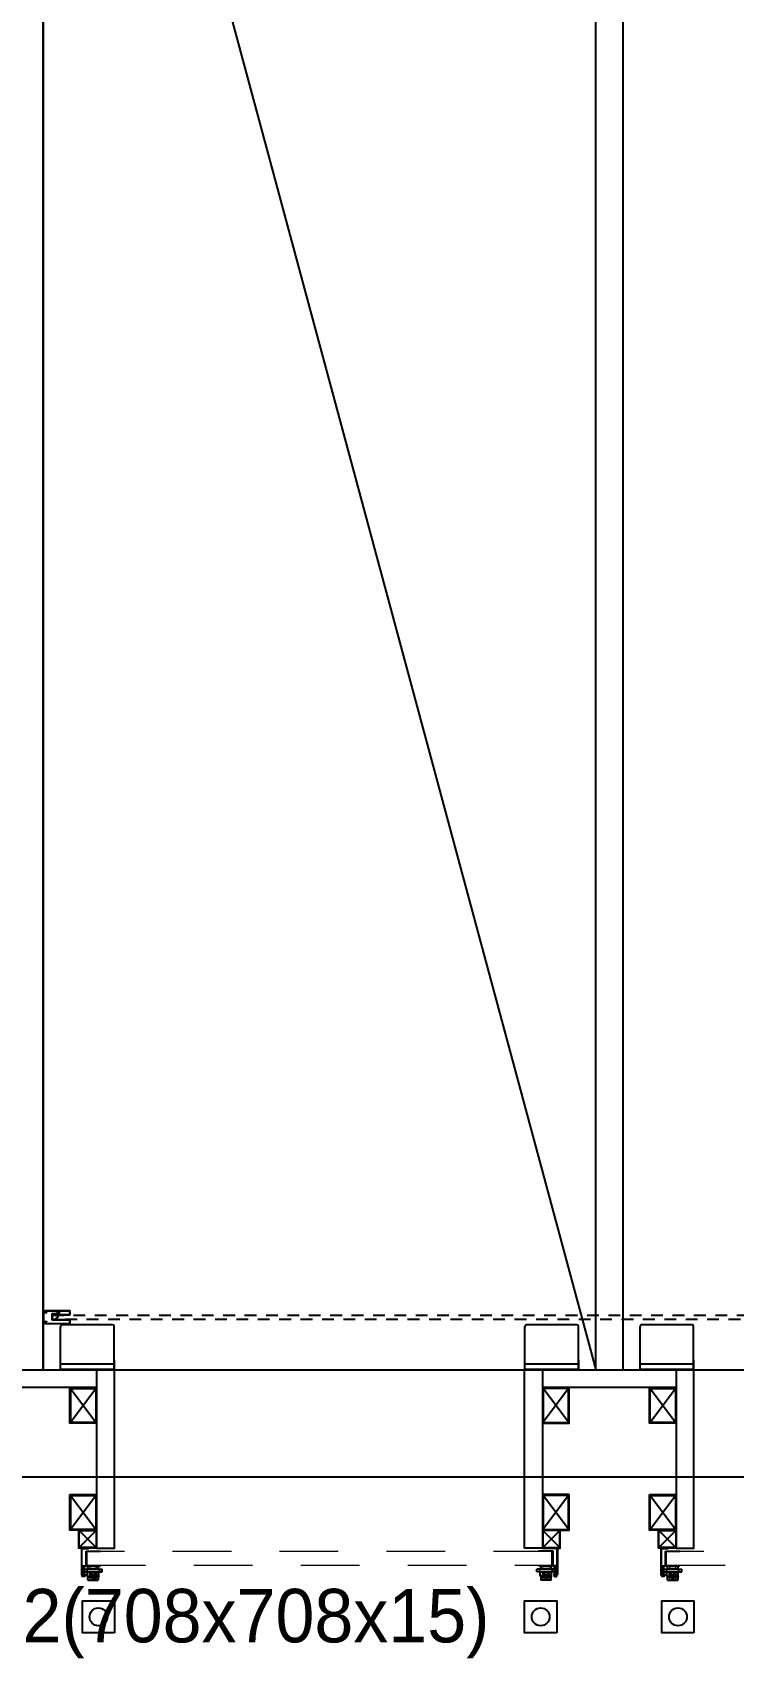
# Model space of a CAD drawing. Header units: millimetres. Extents: x -47382 to 204618, y -51045 to 127155.
# Drawn here: x 80640 to 84571, y 50352 to 59473 of the extents above; entities that cross this region are included whole.
import ezdxf
from ezdxf.enums import TextEntityAlignment as Align

# ---------------------------------------------------------------- set-up
doc = ezdxf.new("R2010")
doc.units = ezdxf.units.MM
doc.header["$LTSCALE"] = 300
doc.header["$MEASUREMENT"] = 0
doc.linetypes.add('CEN', pattern=[62, 60, -1, 0, -1])
doc.linetypes.add('HID', pattern=[2, 1.1, -0.9])
doc.layers.get('0').update_dxf_attribs({"linetype": 'CONTINUOUS'})
doc.layers.get('Defpoints').update_dxf_attribs({"color": 153, "linetype": 'CONTINUOUS'})
for name, color, linetype in [('A-FLOR-GW', 6, 'CONTINUOUS'), ('A-FLOR-STUD', 9, 'CONTINUOUS'), ('A-ST-AXIS-CEN', 252, 'CEN'), ('A-볼라드', 8, 'CONTINUOUS'), ('AA-PARK-CAR4(B)', 5, 'CONTINUOUS'), ('OVERHEAD DOOR - 1', 4, 'HID'), ('방화셔터', 11, 'HID'), ('충돌방지대 OUT', 8, 'CONTINUOUS')]:
    doc.layers.add(name, color=color, linetype=linetype)
doc.styles.add('돋움', font='')
doc.styles.get('돋움').set_extended_font_data('Dotum')

# ---------------------------------------------------------------- blocks, each defined once
blk = doc.blocks.new('b1')
at = {"layer": 'A-볼라드'}
blk.add_lwpolyline([(0, 180), (180, 180), (180, 0), (0, 0), (0, 180)], dxfattribs=at)
blk.add_circle((90, 90), 50, dxfattribs=at)
blk = doc.blocks.new('각-100X100')
at = {"layer": 'A-FLOR-STUD'}
for p, q in [((-47.7, -47.7), (47.7, 47.7)), ((-47.7, 47.7), (47.7, -47.7))]:
    blk.add_line(p, q, dxfattribs=at)
for points in [[(-50, -50), (50, -50), (50, 50), (-50, 50)], [(-47.7, -47.7), (47.7, -47.7), (47.7, 47.7), (-47.7, 47.7)]]:
    blk.add_lwpolyline(points, close=True, dxfattribs=at)
blk = doc.blocks.new('각-150X200')
at = {"layer": 'A-FLOR-STUD'}
for p, q in [((75, 100), (-75, -100)), ((75, -100), (-75, 100))]:
    blk.add_line(p, q, dxfattribs=at)
for points in [[(75, 100), (-75, 100), (-75, -100), (75, -100)], [(70.5, 95.5), (-70.5, 95.5), (-70.5, -95.5), (70.5, -95.5)]]:
    blk.add_lwpolyline(points, close=True, dxfattribs=at)
blk = doc.blocks.new('_P대형')
at = {"layer": 'AA-PARK-CAR4(B)'}
blk.add_line((-150, -1500), (-3250, -13000), dxfattribs=at)
blk.add_lwpolyline([(-150, -1500), (-150, -13000), (-3250, -13000), (-3250, -1500)], close=True, dxfattribs=at)
blk = doc.blocks.new('A$C5CEC2CC2')
at = {"layer": 'A-FLOR-GW', "elevation": -103000}
for points in [[(0, 1706), (1000, 1706), (1000, 1606), (0, 1606)], [(3500, 1706), (4250, 1706), (4250, 1606), (3500, 1606)]]:
    blk.add_lwpolyline(points, dxfattribs=at)
for points in [[(1000, 706), (1100, 706), (1100, 1706), (1000, 1706)], [(3500, 706), (3400, 706), (3400, 1706), (3500, 1706)], [(4250, 706), (4350, 706), (4350, 1706), (4250, 1706)]]:
    blk.add_lwpolyline(points, close=True, dxfattribs=at)
at = {"layer": 'A-FLOR-STUD'}
for p, q in [((916.6, 556.8, -103000), (916.6, 641.1, -103000)), ((940.4, 606.8, -103000), (940.4, 689.2, -103000)), ((940.4, 689.2, -103000), (1021.2, 689.2, -103000)), ((943.6, 610, -103000), (943.6, 686, -103000)), ((944.6, 610, -103000), (944.6, 686, -103000)), ((1021.2, 689.2, -103000), (1021.2, 686, -103000)), ((3559.6, 689.2, -103000), (3478.8, 689.2, -103000)), ((3478.8, 689.2, -103000), (3478.8, 686, -103000)), ((3555.4, 610, -103000), (3555.4, 686, -103000)), ((3556.4, 610, -103000), (3556.4, 686, -103000)), ((3559.6, 606.8, -103000), (3559.6, 689.2, -103000)), ((3583.4, 556.8, -103000), (3583.4, 641.1, -103000)), ((4166.6, 556.8, -103000), (4166.6, 641.1, -103000)), ((4190.4, 606.8, -103000), (4190.4, 689.2, -103000)), ((4190.4, 689.2, -103000), (4271.2, 689.2, -103000)), ((4193.6, 610, -103000), (4193.6, 686, -103000)), ((4194.6, 610, -103000), (4194.6, 686, -103000)), ((4271.2, 689.2, -103000), (4271.2, 686, -103000)), ((921.6, 556.8, -103000), (921.6, 598.5, -103000)), ((931.6, 556.8, -103000), (931.6, 598.5, -103000)), ((931.6, 587.5, -103000), (945.1, 587.5, -103000)), ((931.6, 572.5, -103000), (945.2, 572.5, -103000)), ((940.4, 606.8, -103000), (1021.2, 606.8, -103000)), ((945.2, 572.5, -103000), (1015.3, 572.5, -103000)), ((945.3, 587.5, -103000), (1015.3, 587.5, -103000)), ((945.3, 571, -103000), (1015.3, 571, -103000)), ((948.5, 547.5, -103000), (948.5, 569.6, -103000)), ((948.5, 547.5, -103000), (961.5, 547.5, -103000)), ((948.5, 547.5, -103000), (949, 546.5, -103000)), ((955.9, 571, -103000), (949.3, 570.6, -103000)), ((951.5, 589.5, -103000), (951.5, 604.5, -103000)), ((966.3, 592.5, -103000), (960.3, 592.5, -103000)), ((960.3, 592.5, -103000), (960.3, 589.5, -103000)), ((966, 592.3, -103000), (960.5, 592.3, -103000)), ((960.5, 592.3, -103000), (960.5, 589.5, -103000)), ((961.3, 559.5, -103000), (961.3, 546.5, -103000)), ((961.5, 559.5, -103000), (961.5, 546.5, -103000)), ((965.1, 559.5, -103000), (965.1, 546.5, -103000)), ((965.1, 547.5, -103000), (974.8, 547.5, -103000)), ((965.3, 559.5, -103000), (965.3, 546.5, -103000)), ((966, 592.3, -103000), (966, 589.5, -103000)), ((966.3, 592.5, -103000), (966.3, 589.5, -103000)), ((974.8, 546.5, -103000), (974.8, 554.4, -103000)), ((975.3, 554, -103000), (975.3, 527.8, -103000)), ((985.3, 554, -103000), (985.3, 527.8, -103000)), ((985.8, 546.5, -103000), (985.8, 554.4, -103000)), ((985.8, 547.5, -103000), (995.5, 547.5, -103000)), ((1000.3, 592.5, -103000), (994.3, 592.5, -103000)), ((994.3, 592.5, -103000), (994.3, 589.5, -103000)), ((1000, 592.3, -103000), (994.5, 592.3, -103000)), ((994.5, 592.3, -103000), (994.5, 589.5, -103000)), ((995.3, 559.5, -103000), (995.3, 546.5, -103000)), ((995.5, 559.5, -103000), (995.5, 546.5, -103000)), ((999.1, 559.5, -103000), (999.1, 546.5, -103000)), ((999.1, 547.5, -103000), (1012, 547.5, -103000)), ((999.3, 559.5, -103000), (999.3, 546.5, -103000)), ((1000, 592.3, -103000), (1000, 589.5, -103000)), ((1000.3, 592.5, -103000), (1000.3, 589.5, -103000)), ((1004.6, 571, -103000), (1011.2, 570.6, -103000)), ((1009, 604.5, -103000), (1009, 589.5, -103000)), ((1012, 547.5, -103000), (1011.5, 546.5, -103000)), ((1012, 547.5, -103000), (1012, 569.6, -103000)), ((1015.3, 587.5, -103000), (1030.9, 587.5, -103000)), ((1015.3, 572.5, -103000), (1030.9, 572.5, -103000)), ((1021.2, 606.8, -103000), (1021.2, 610, -103000)), ((1030.9, 572.5, -103000), (1030.9, 587.5, -103000)), ((3469.1, 572.5, -103000), (3469.1, 587.5, -103000)), ((3484.7, 587.5, -103000), (3469.1, 587.5, -103000)), ((3484.7, 572.5, -103000), (3469.1, 572.5, -103000)), ((3478.8, 606.8, -103000), (3478.8, 610, -103000)), ((3559.6, 606.8, -103000), (3478.8, 606.8, -103000)), ((3554.7, 587.5, -103000), (3484.7, 587.5, -103000)), ((3554.8, 572.5, -103000), (3484.7, 572.5, -103000)), ((3554.7, 571, -103000), (3484.7, 571, -103000)), ((3488, 547.5, -103000), (3488, 569.6, -103000)), ((3500.9, 547.5, -103000), (3488, 547.5, -103000)), ((3488, 547.5, -103000), (3488.5, 546.5, -103000)), ((3495.4, 571, -103000), (3488.8, 570.6, -103000)), ((3491, 604.5, -103000), (3491, 589.5, -103000)), ((3499.7, 592.5, -103000), (3505.7, 592.5, -103000)), ((3499.7, 592.5, -103000), (3499.7, 589.5, -103000)), ((3500, 592.3, -103000), (3505.5, 592.3, -103000)), ((3500, 592.3, -103000), (3500, 589.5, -103000)), ((3500.7, 559.5, -103000), (3500.7, 546.5, -103000)), ((3500.9, 559.5, -103000), (3500.9, 546.5, -103000)), ((3504.5, 559.5, -103000), (3504.5, 546.5, -103000)), ((3514.2, 547.5, -103000), (3504.5, 547.5, -103000)), ((3504.7, 559.5, -103000), (3504.7, 546.5, -103000)), ((3505.5, 592.3, -103000), (3505.5, 589.5, -103000)), ((3505.7, 592.5, -103000), (3505.7, 589.5, -103000)), ((3514.2, 546.5, -103000), (3514.2, 554.4, -103000)), ((3514.7, 554, -103000), (3514.7, 527.8, -103000)), ((3524.7, 554, -103000), (3524.7, 527.8, -103000)), ((3525.2, 546.5, -103000), (3525.2, 554.4, -103000)), ((3534.9, 547.5, -103000), (3525.2, 547.5, -103000)), ((3533.7, 592.5, -103000), (3539.7, 592.5, -103000)), ((3533.7, 592.5, -103000), (3533.7, 589.5, -103000)), ((3534, 592.3, -103000), (3539.5, 592.3, -103000)), ((3534, 592.3, -103000), (3534, 589.5, -103000)), ((3534.7, 559.5, -103000), (3534.7, 546.5, -103000)), ((3534.9, 559.5, -103000), (3534.9, 546.5, -103000)), ((3538.5, 559.5, -103000), (3538.5, 546.5, -103000)), ((3551.5, 547.5, -103000), (3538.5, 547.5, -103000)), ((3538.7, 559.5, -103000), (3538.7, 546.5, -103000)), ((3539.5, 592.3, -103000), (3539.5, 589.5, -103000)), ((3539.7, 592.5, -103000), (3539.7, 589.5, -103000)), ((3544.1, 571, -103000), (3550.7, 570.6, -103000)), ((3548.5, 589.5, -103000), (3548.5, 604.5, -103000)), ((3551.5, 547.5, -103000), (3551, 546.5, -103000)), ((3551.5, 547.5, -103000), (3551.5, 569.6, -103000)), ((3568.4, 572.5, -103000), (3554.8, 572.5, -103000)), ((3568.4, 587.5, -103000), (3554.9, 587.5, -103000)), ((3568.4, 556.8, -103000), (3568.4, 598.5, -103000)), ((3578.4, 556.8, -103000), (3578.4, 598.5, -103000)), ((4171.6, 556.8, -103000), (4171.6, 598.5, -103000)), ((4181.6, 556.8, -103000), (4181.6, 598.5, -103000)), ((4181.6, 587.5, -103000), (4195.1, 587.5, -103000)), ((4181.6, 572.5, -103000), (4195.2, 572.5, -103000)), ((4190.4, 606.8, -103000), (4271.2, 606.8, -103000)), ((4195.2, 572.5, -103000), (4265.3, 572.5, -103000)), ((4195.3, 587.5, -103000), (4265.3, 587.5, -103000)), ((4195.3, 571, -103000), (4265.3, 571, -103000)), ((4198.5, 547.5, -103000), (4198.5, 569.6, -103000)), ((4198.5, 547.5, -103000), (4211.5, 547.5, -103000)), ((4198.5, 547.5, -103000), (4199, 546.5, -103000)), ((4205.9, 571, -103000), (4199.3, 570.6, -103000)), ((4201.5, 589.5, -103000), (4201.5, 604.5, -103000)), ((4216.3, 592.5, -103000), (4210.3, 592.5, -103000)), ((4210.3, 592.5, -103000), (4210.3, 589.5, -103000)), ((4216, 592.3, -103000), (4210.5, 592.3, -103000)), ((4210.5, 592.3, -103000), (4210.5, 589.5, -103000)), ((4211.3, 559.5, -103000), (4211.3, 546.5, -103000)), ((4211.5, 559.5, -103000), (4211.5, 546.5, -103000)), ((4215.1, 559.5, -103000), (4215.1, 546.5, -103000)), ((4215.1, 547.5, -103000), (4224.8, 547.5, -103000)), ((4215.3, 559.5, -103000), (4215.3, 546.5, -103000)), ((4216, 592.3, -103000), (4216, 589.5, -103000)), ((4216.3, 592.5, -103000), (4216.3, 589.5, -103000)), ((4224.8, 546.5, -103000), (4224.8, 554.4, -103000)), ((4225.3, 554, -103000), (4225.3, 527.8, -103000)), ((4235.3, 554, -103000), (4235.3, 527.8, -103000)), ((4235.8, 546.5, -103000), (4235.8, 554.4, -103000)), ((4235.8, 547.5, -103000), (4245.5, 547.5, -103000)), ((4250.3, 592.5, -103000), (4244.3, 592.5, -103000)), ((4244.3, 592.5, -103000), (4244.3, 589.5, -103000)), ((4250, 592.3, -103000), (4244.5, 592.3, -103000)), ((4244.5, 592.3, -103000), (4244.5, 589.5, -103000)), ((4245.3, 559.5, -103000), (4245.3, 546.5, -103000)), ((4245.5, 559.5, -103000), (4245.5, 546.5, -103000)), ((4249.1, 559.5, -103000), (4249.1, 546.5, -103000)), ((4249.1, 547.5, -103000), (4262, 547.5, -103000)), ((4249.3, 559.5, -103000), (4249.3, 546.5, -103000)), ((4250, 592.3, -103000), (4250, 589.5, -103000)), ((4250.3, 592.5, -103000), (4250.3, 589.5, -103000)), ((4254.6, 571, -103000), (4261.2, 570.6, -103000)), ((4259, 604.5, -103000), (4259, 589.5, -103000)), ((4262, 547.5, -103000), (4261.5, 546.5, -103000)), ((4262, 547.5, -103000), (4262, 569.6, -103000)), ((4265.3, 587.5, -103000), (4280.9, 587.5, -103000)), ((4265.3, 572.5, -103000), (4280.9, 572.5, -103000)), ((4271.2, 606.8, -103000), (4271.2, 610, -103000)), ((4280.9, 572.5, -103000), (4280.9, 587.5, -103000)), ((949, 546.5, -103000), (961.5, 546.5, -103000)), ((951.5, 526.8, -103000), (951.5, 546.5, -103000)), ((951.5, 526.8, -103000), (1009, 526.8, -103000)), ((960.3, 546.5, -103000), (960.3, 536.8, -103000)), ((966.3, 536.8, -103000), (960.3, 536.8, -103000)), ((960.5, 546.5, -103000), (960.5, 537.1, -103000)), ((960.5, 537.1, -103000), (966, 537.1, -103000)), ((965.1, 546.5, -103000), (974.8, 546.5, -103000)), ((966, 546.5, -103000), (966, 537.1, -103000)), ((966.3, 546.5, -103000), (966.3, 536.8, -103000)), ((976.3, 526.8, -103000), (984.3, 526.8, -103000)), ((985.8, 546.5, -103000), (995.5, 546.5, -103000)), ((994.3, 546.5, -103000), (994.3, 536.8, -103000)), ((1000.3, 536.8, -103000), (994.3, 536.8, -103000)), ((994.5, 546.5, -103000), (994.5, 537.1, -103000)), ((994.5, 537.1, -103000), (1000, 537.1, -103000)), ((999.1, 546.5, -103000), (1011.5, 546.5, -103000)), ((1000, 546.5, -103000), (1000, 537.1, -103000)), ((1000.3, 546.5, -103000), (1000.3, 536.8, -103000)), ((1009, 546.5, -103000), (1009, 526.8, -103000)), ((3500.9, 546.5, -103000), (3488.5, 546.5, -103000)), ((3491, 546.5, -103000), (3491, 526.8, -103000)), ((3548.5, 526.8, -103000), (3491, 526.8, -103000)), ((3499.7, 546.5, -103000), (3499.7, 536.8, -103000)), ((3499.7, 536.8, -103000), (3505.7, 536.8, -103000)), ((3500, 546.5, -103000), (3500, 537.1, -103000)), ((3505.5, 537.1, -103000), (3500, 537.1, -103000)), ((3514.2, 546.5, -103000), (3504.5, 546.5, -103000)), ((3505.5, 546.5, -103000), (3505.5, 537.1, -103000)), ((3505.7, 546.5, -103000), (3505.7, 536.8, -103000)), ((3523.7, 526.8, -103000), (3515.7, 526.8, -103000)), ((3534.9, 546.5, -103000), (3525.2, 546.5, -103000)), ((3533.7, 546.5, -103000), (3533.7, 536.8, -103000)), ((3533.7, 536.8, -103000), (3539.7, 536.8, -103000)), ((3534, 546.5, -103000), (3534, 537.1, -103000)), ((3539.5, 537.1, -103000), (3534, 537.1, -103000)), ((3551, 546.5, -103000), (3538.5, 546.5, -103000)), ((3539.5, 546.5, -103000), (3539.5, 537.1, -103000)), ((3539.7, 546.5, -103000), (3539.7, 536.8, -103000)), ((3548.5, 526.8, -103000), (3548.5, 546.5, -103000)), ((4199, 546.5, -103000), (4211.5, 546.5, -103000)), ((4201.5, 526.8, -103000), (4201.5, 546.5, -103000)), ((4201.5, 526.8, -103000), (4259, 526.8, -103000)), ((4210.3, 546.5, -103000), (4210.3, 536.8, -103000)), ((4216.3, 536.8, -103000), (4210.3, 536.8, -103000)), ((4210.5, 546.5, -103000), (4210.5, 537.1, -103000)), ((4210.5, 537.1, -103000), (4216, 537.1, -103000)), ((4215.1, 546.5, -103000), (4224.8, 546.5, -103000)), ((4216, 546.5, -103000), (4216, 537.1, -103000)), ((4216.3, 546.5, -103000), (4216.3, 536.8, -103000)), ((4226.3, 526.8, -103000), (4234.3, 526.8, -103000)), ((4235.8, 546.5, -103000), (4245.5, 546.5, -103000)), ((4244.3, 546.5, -103000), (4244.3, 536.8, -103000)), ((4250.3, 536.8, -103000), (4244.3, 536.8, -103000)), ((4244.5, 546.5, -103000), (4244.5, 537.1, -103000)), ((4244.5, 537.1, -103000), (4250, 537.1, -103000)), ((4249.1, 546.5, -103000), (4261.5, 546.5, -103000)), ((4250, 546.5, -103000), (4250, 537.1, -103000)), ((4250.3, 546.5, -103000), (4250.3, 536.8, -103000)), ((4259, 546.5, -103000), (4259, 526.8, -103000))]:
    blk.add_line(p, q, dxfattribs=at)
at = {"layer": 'A-FLOR-STUD', "elevation": -103000}
for points in [[(916.6, 606.8), (936.6, 606.8), (936.6, 603.6), (919.8, 603.6), (919.8, 557.6), (923.6, 550), (929.6, 550), (933, 556.8), (936.6, 556.8), (931.6, 546.8), (921.6, 546.8), (916.6, 556.8), (916.6, 704.4), (953.5, 704.4), (953.5, 706), (915, 706), (915, 556.8), (916.6, 556.8)], [(3583.4, 606.8), (3563.4, 606.8), (3563.4, 603.6), (3580.2, 603.6), (3580.2, 557.6), (3576.4, 550), (3570.4, 550), (3567, 556.8), (3563.4, 556.8), (3568.4, 546.8), (3578.4, 546.8), (3583.4, 556.8), (3583.4, 704.4), (3546.5, 704.4), (3546.5, 706), (3585, 706), (3585, 556.8), (3583.4, 556.8)], [(4166.6, 606.8), (4186.6, 606.8), (4186.6, 603.6), (4169.8, 603.6), (4169.8, 557.6), (4173.6, 550), (4179.6, 550), (4183, 556.8), (4186.6, 556.8), (4181.6, 546.8), (4171.6, 546.8), (4166.6, 556.8), (4166.6, 704.4), (4203.5, 704.4), (4203.5, 706), (4165, 706), (4165, 556.8), (4166.6, 556.8)], [(945.3, 606.8), (945.3, 604.5), (1015.3, 604.5), (1015.3, 606.8)], [(945.3, 589.5), (1015.3, 589.5)], [(3554.7, 606.8), (3554.7, 604.5), (3484.7, 604.5), (3484.7, 606.8)], [(3554.7, 589.5), (3484.7, 589.5)], [(4195.3, 606.8), (4195.3, 604.5), (4265.3, 604.5), (4265.3, 606.8)], [(4195.3, 589.5), (4265.3, 589.5)]]:
    blk.add_lwpolyline(points, dxfattribs=at)
at = {"layer": 'A-FLOR-STUD'}
for centre, radius in [((980.3, 561.5, -103000), 9), ((980.3, 561.5, -103000), 8.5), ((3519.7, 561.5, -103000), 9), ((3519.7, 561.5, -103000), 8.5), ((4230.3, 561.5, -103000), 9), ((4230.3, 561.5, -103000), 8.5)]:
    blk.add_circle(centre, radius, dxfattribs=at)
for centre, radius, start, end in [((926.6, 598.5, -103000), 5, 0, 180), ((926.6, 556.8, -103000), 5, 180, 0), ((1079.7, 580.3, -103000), 134.7, 176.0638, 183.9362), ((949.5, 569.6, -103000), 1, 104.09693, 180), ((963.3, 559.5, -103000), 2, 90, 180), ((963.3, 559.5, -103000), 1.8, 90, 180), ((963.3, 559.5, -103000), 2, 0, 90), ((963.3, 559.5, -103000), 1.8, 0, 90), ((997.3, 559.5, -103000), 2, 90, 180), ((997.3, 559.5, -103000), 1.8, 90, 180), ((997.3, 559.5, -103000), 2, 0, 90), ((997.3, 559.5, -103000), 1.8, 0, 90), ((1011, 569.6, -103000), 1, 0, 75.90307), ((880.8, 580.3, -103000), 134.7, 356.0638, 3.9362), ((3619.2, 580.3, -103000), 134.7, 176.0638, 183.9362), ((3489, 569.6, -103000), 1, 104.09693, 180), ((3502.7, 559.5, -103000), 2, 90, 180), ((3502.7, 559.5, -103000), 1.8, 90, 180), ((3502.7, 559.5, -103000), 2, 0, 90), ((3502.7, 559.5, -103000), 1.8, 0, 90), ((3536.7, 559.5, -103000), 2, 90, 180), ((3536.7, 559.5, -103000), 1.8, 90, 180), ((3536.7, 559.5, -103000), 2, 0, 90), ((3536.7, 559.5, -103000), 1.8, 0, 90), ((3550.5, 569.6, -103000), 1, 0, 75.90307), ((3420.3, 580.3, -103000), 134.7, 356.0638, 3.9362), ((3573.4, 598.5, -103000), 5, 0, 180), ((3573.4, 556.8, -103000), 5, 180, 0), ((4176.6, 598.5, -103000), 5, 0, 180), ((4176.6, 556.8, -103000), 5, 180, 0), ((4329.7, 580.3, -103000), 134.7, 176.0638, 183.9362), ((4199.5, 569.6, -103000), 1, 104.09693, 180), ((4213.3, 559.5, -103000), 2, 90, 180), ((4213.3, 559.5, -103000), 1.8, 90, 180), ((4213.3, 559.5, -103000), 2, 0, 90), ((4213.3, 559.5, -103000), 1.8, 0, 90), ((4247.3, 559.5, -103000), 2, 90, 180), ((4247.3, 559.5, -103000), 1.8, 90, 180), ((4247.3, 559.5, -103000), 2, 0, 90), ((4247.3, 559.5, -103000), 1.8, 0, 90), ((4261, 569.6, -103000), 1, 0, 75.90307), ((4130.8, 580.3, -103000), 134.7, 356.0638, 3.9362), ((976.3, 527.8, -103000), 1, 180, 270), ((984.3, 527.8, -103000), 1, 270, 0), ((3515.7, 527.8, -103000), 1, 180, 270), ((3523.7, 527.8, -103000), 1, 270, 0), ((4226.3, 527.8, -103000), 1, 180, 270), ((4234.3, 527.8, -103000), 1, 270, 0)]:
    blk.add_arc(centre, radius, start, end, dxfattribs=at)
at = {"layer": 'OVERHEAD DOOR - 1', "lineweight": 0}
for p, q in [((3555.4, 686, -103000), (944.6, 686, -103000)), ((6805.4, 686, -103000), (4194.6, 686, -103000)), ((944.6, 610, -103000), (3555.4, 610, -103000)), ((4194.6, 610, -103000), (6805.4, 610, -103000))]:
    blk.add_line(p, q, dxfattribs=at)
at = {"layer": '충돌방지대 OUT'}
for p, q in [((798, 1708, -103000), (798, 1949.7, -103000)), ((1089.7, 1958, -103000), (806.3, 1958, -103000)), ((1098, 1708, -103000), (1098, 1949.7, -103000)), ((3402, 1708, -103000), (3402, 1949.7, -103000)), ((3693.7, 1958, -103000), (3410.3, 1958, -103000)), ((3702, 1708, -103000), (3702, 1949.7, -103000)), ((4048, 1708, -103000), (4048, 1949.7, -103000)), ((4339.7, 1958, -103000), (4056.3, 1958, -103000)), ((4348, 1708, -103000), (4348, 1949.7, -103000)), ((1098, 1738, -103000), (798, 1738, -103000)), ((3702, 1738, -103000), (3402, 1738, -103000)), ((4348, 1738, -103000), (4048, 1738, -103000))]:
    blk.add_line(p, q, dxfattribs=at)
at = {"layer": '충돌방지대 OUT', "elevation": -103000}
for points in [[(798, 1758), (796, 1758), (796, 1706), (1100, 1706), (1100, 1758), (1098, 1758), (1098, 1708), (798, 1708)], [(3402, 1758), (3400, 1758), (3400, 1706), (3704, 1706), (3704, 1758), (3702, 1758), (3702, 1708), (3402, 1708)], [(4048, 1758), (4046, 1758), (4046, 1706), (4350, 1706), (4350, 1758), (4348, 1758), (4348, 1708), (4048, 1708)]]:
    blk.add_lwpolyline(points, close=True, dxfattribs=at)
for points in [[(1098, 1738), (1098, 1708), (798, 1708), (798, 1738)], [(3702, 1738), (3702, 1708), (3402, 1708), (3402, 1738)], [(4348, 1738), (4348, 1708), (4048, 1708), (4048, 1738)]]:
    blk.add_lwpolyline(points, dxfattribs=at)
at = {"layer": '충돌방지대 OUT'}
for centre, start, end in [((806.3, 1949.7, -103000), 90, 180), ((1089.7, 1949.7, -103000), 0, 90), ((3410.3, 1949.7, -103000), 90, 180), ((3693.7, 1949.7, -103000), 0, 90), ((4056.3, 1949.7, -103000), 90, 180), ((4339.7, 1949.7, -103000), 0, 90)]:
    blk.add_arc(centre, 8.33, start, end, dxfattribs=at)
at = {"ltscale": 5, "extrusion": (0, 0, -1), "zscale": -1}
for p in [(-925, 1506, 103000), (-925, 906, 103000)]:
    blk.add_blockref('각-150X200', p, dxfattribs=at)
at = {"ltscale": 5}
for p in [(3575, 1506, -103000), (3575, 906, -103000)]:
    blk.add_blockref('각-150X200', p, dxfattribs=at)
at = {"ltscale": 5, "xscale": -1}
for p in [(4175, 1506, -103000), (4175, 906, -103000)]:
    blk.add_blockref('각-150X200', p, dxfattribs=at)
at = {"ltscale": 5, "extrusion": (0, 0, -1), "zscale": -1, "rotation": 180}
blk.add_blockref('각-100X100', (-950, 756, 103000), dxfattribs=at)
at = {"ltscale": 5, "rotation": 180}
blk.add_blockref('각-100X100', (3550, 756, -103000), dxfattribs=at)
at = {"ltscale": 5, "xscale": -1, "rotation": 180}
blk.add_blockref('각-100X100', (4200, 756, -103000), dxfattribs=at)
at = {"layer": 'A-볼라드', "rotation": 180}
for p in [(1100, 410, -103000), (3580, 410, -103000)]:
    blk.add_blockref('b1', p, dxfattribs=at)
at = {"layer": 'A-볼라드', "extrusion": (0, 0, -1), "xscale": -1, "zscale": -1, "rotation": 180}
blk.add_blockref('b1', (-4350, 410, 103000), dxfattribs=at)
at = {"layer": 'AA-PARK-CAR4(B)', "xscale": -1}
for p in [(550, 14706, -103000), (3800, 14706, -103000)]:
    blk.add_blockref('_P대형', p, dxfattribs=at)
blk = doc.blocks.new('A$C53E97F43')
at = {"layer": '방화셔터'}
for p, q in [((0, 63.5), (0, 65)), ((0, 63.5), (0, 65)), ((0, 11.5), (0, 10)), ((0, 11.5), (0, 10)), ((20, 61.9), (20, 63.5)), ((20, 13.1), (20, 11.5)), ((79.5, 20), (82, 20)), ((79.5, 20), (80.5, 18)), ((80.5, 18), (79.5, 18)), ((79.5, 18), (80.5, 16)), ((80.5, 16), (79.5, 16)), ((79.5, 16), (80.5, 14)), ((80.5, 14), (79.5, 14)), ((79.5, 14), (80.5, 12)), ((80.5, 12), (79.5, 12)), ((79.5, 12), (80.5, 10)), ((89.5, 10), (80.5, 10)), ((82.5, 12), (82.5, 17.5)), ((82.5, 17.5), (87.5, 17.5)), ((87.5, 12), (82.5, 12)), ((87.5, 12), (87.5, 17.5)), ((88, 20), (90.5, 20)), ((90.5, 20), (89.5, 18)), ((89.5, 18), (90.5, 18)), ((90.5, 18), (89.5, 16)), ((89.5, 16), (90.5, 16)), ((90.5, 16), (89.5, 14)), ((89.5, 14), (90.5, 14)), ((90.5, 14), (89.5, 12)), ((89.5, 12), (90.5, 12)), ((90.5, 12), (89.5, 10))]:
    blk.add_line(p, q, dxfattribs=at)
for points in [[(0, 10), (10, 10), (10, 0), (150, 0), (150, 25), (90, 25), (90, 10), (80, 10), (80, 20), (50, 20), (50, 50), (150, 50), (150, 75), (10, 75), (10, 65), (0, 65)], [(0, 11.5), (11.5, 11.5), (11.5, 1.5), (148.5, 1.5), (148.5, 23.5), (91.5, 23.5), (91.5, 8.5), (78.5, 8.5), (78.5, 18.5), (48.5, 18.5), (48.5, 51.5), (148.5, 51.5), (148.5, 73.5), (11.5, 73.5), (11.5, 63.5), (0, 63.5)], [(20, 11.5), (20, 11.5), (0, 11.5), (0, 63.5), (20, 63.5)], [(20, 13.1), (1.6, 13.1), (1.6, 61.9), (20, 61.9)]]:
    blk.add_lwpolyline(points, dxfattribs=at)
for centre, radius, start, end in [((75.4, 41.4), 2, 39.97118, 180), ((73.9, 41.4), 0.5, 180, 0), ((75.4, 41.4), 1, 49.23897, 180), ((47.8, 21.2), 35.2, 358.12428, 36.69029), ((47.2, 15.9), 40, 5.83802, 42.0129), ((82.5, 20), 0.5, 180, 0), ((87.5, 20), 0.5, 180, 0)]:
    blk.add_arc(centre, radius, start, end, dxfattribs=at)
blk = doc.blocks.new('저온2 방셔터')
at = {"layer": '방화셔터', "linetype": 'HID', "ltscale": 0.2}
for p, q in [((-10550, -12.5, 103000), (-10550, 12.5, 103000)), ((-10550, 12.5, 103000), (-450, 12.5, 103000)), ((-450, 12.5, 103000), (-450, -12.5, 103000)), ((-450, -12.5, 103000), (-10550, -12.5, 103000))]:
    blk.add_line(p, q, dxfattribs=at)
at = {"layer": '방화셔터', "xscale": -1, "rotation": 180}
blk.add_blockref('A$C53E97F43', (-10600, 37.5, 103000), dxfattribs=at)
at = {"layer": '방화셔터', "rotation": 180}
blk.add_blockref('A$C53E97F43', (-400, 37.5, 103000), dxfattribs=at)

msp = doc.modelspace()

# ---------------------------------------------------------------- linework, layer by layer
at = {"layer": 'A-FLOR-GW'}
msp.add_lwpolyline([(80700, 51971.4), (80700, 64471.4), (79200, 64471.4), (79200, 63671.4), (77700, 63671.4), (77700, 63571.4), (79300, 63571.4)], dxfattribs=at)
at = {"layer": 'A-ST-AXIS-CEN'}
msp.add_line((0, 51371.4), (142000, 51371.4), dxfattribs=at)

# ---------------------------------------------------------------- block references
for name, p in [('A$C5CEC2CC2', (80000, 50265.4)), ('저온2 방셔터', (91300, 52265.9))]:
    msp.add_blockref(name, p)

# ---------------------------------------------------------------- texts
at = {"layer": 'Defpoints', "linetype": 'Continuous', "style": '돋움'}
msp.add_text('AC2(708x708x15)', height=300, dxfattribs=at).set_placement((81621.2, 50352.3), align=Align.BOTTOM_CENTER)

doc.saveas('drawing.dxf')
